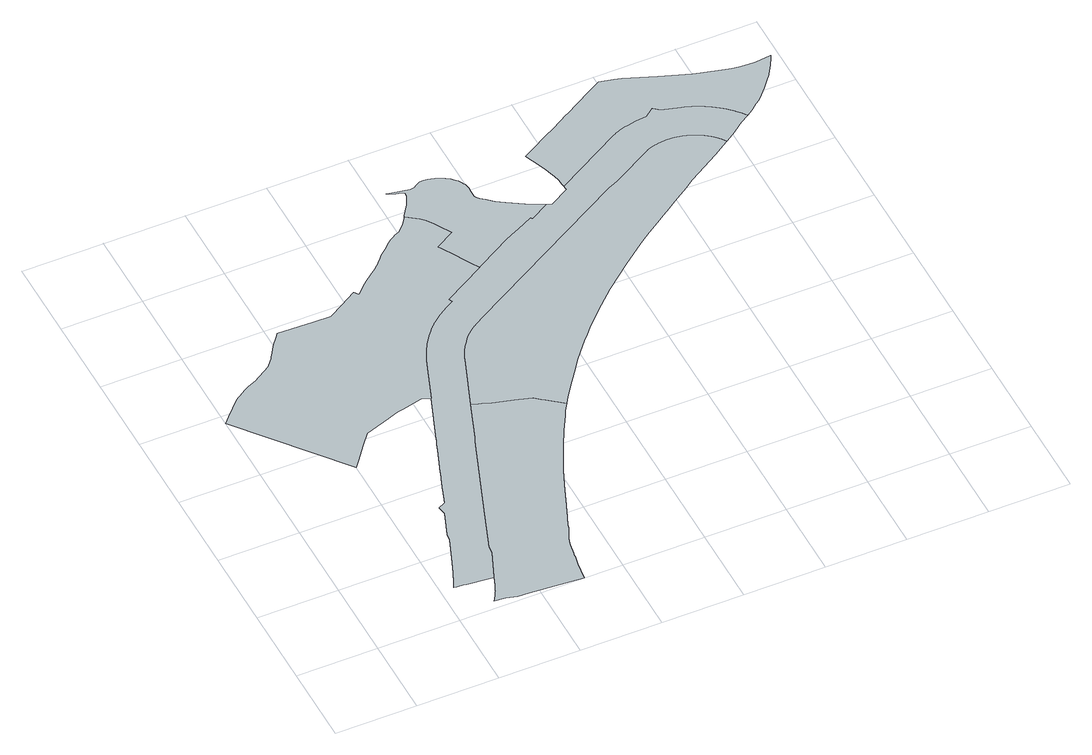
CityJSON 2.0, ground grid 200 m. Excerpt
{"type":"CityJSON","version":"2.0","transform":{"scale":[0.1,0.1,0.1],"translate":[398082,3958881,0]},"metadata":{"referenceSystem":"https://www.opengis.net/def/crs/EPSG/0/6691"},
"CityObjects":{
"object1":{"type":"GenericCityObject","attributes":{"function":"5","validFromType":"9","custodian":"東京都","notificationNumber":"不明","prefecture":"13","city":"13100","floorAreaRate":2},"geometry":[{"type":"MultiSurface","lod":"1","boundaries":[[[0,1,2,3,4,5,6,7,8,9,10,11,12,13,14,15,16,17,18,19,20,21,22,23,24,25,26,27,28,29,30,31,32,33,34,35,36,37,38,39,40,41,42,43,44,45,46,47,48,49,50,51,52,53,54,55,56,57,58,59,60,61,62,63,64,65,66,67,68,69,70,71,72,73,74,75,76]]]}]},
"object2":{"type":"GenericCityObject","attributes":{"function":"3","validFromType":"9","custodian":"東京都","notificationNumber":"不明","prefecture":"13","city":"13100","floorAreaRate":2},"geometry":[{"type":"MultiSurface","lod":"1","boundaries":[[[77,78,79,80,81,82,83,84,85,86,87,88,89,90,91,92,93,94,95,96,97,98,99,100,101,102,103,104,105,106,107,108,109,110,111,112,113,114,115,116,117,118,119,120,121,122,123,124,125,126,127,128,129,130,131,132,133,134,135,136,137,138,139,140,141,142,143,144,145,146,147,148,149,150,151,152,153,154,155,156,157,158,159,160,161,162,163,164,165,166,167,168,169,170,171,172,173,174,175,176,177,178,179,180,181,182,183,184,185,186,187,188,189,190]]]}]},
"object3":{"type":"GenericCityObject","attributes":{"function":"18","validFromType":"9","custodian":"不明","notificationNumber":"不明","prefecture":"13","city":"13100"},"geometry":[{"type":"MultiSurface","lod":"1","boundaries":[[[191,192,193,194,195,196,197,198,199,200,201,202,203,204,205,206,207,208,209,210,211,212,213,214,215,216,217,218,219,220,221,222,223,224,225,226,227,228,229,230,231,232,233,234,235,236,237,238,239,240,241,242,243,244,245,246,247,248,249,250,251,252,253,254,255,256,257,258,259,260,261,262,263,264,265,266,267,268,269,270,271,272,273,274,275,276,277,278,279,280,281,282,283,284,285,286,287,288,289,290,291,292,293,294,295,296,297,298,299,300,301,302,303,304,305,306,307,308,309,310,311,312,313,314,315,316,317,318,319,320,321,322,323,324,325,326,327,328,329,330,331,332,333,334,335,336,337,338,339,340,341,342,343,344,345,346,347,348,349,350,351,352,353,354,355,356,357,358,359,360,361,362,363,364,365,366,367,368,369,370,371,372,373,8,9,10,11,12,13,14,15,16,17,18,19,20,21,22,23,24,25,26,27,28,29,30,31,32,33,34,35,36,37,38,39,40,41,42,43,44,45,46,47,48,49,50,51,52,53,54,55,56,57,58,59,60,61,62,63,64,65,66,67,68,69,70,71,72,73,74,75,76,374,375,376,377,378,379,380,381,382,383,384,385,386,387,388,389,390,391,392,393,394,395,396,397,398,399]]]}]},
"object4":{"type":"GenericCityObject","attributes":{"function":"25","validFromType":"9","custodian":"不明","notificationNumber":"不明","prefecture":"13","city":"13100"},"geometry":[{"type":"MultiSurface","lod":"1","boundaries":[[[191,192,193,194,195,196,197,198,199,200,201,202,203,204,205,206,207,208,209,210,211,212,213,214,215,216,217,218,219,220,221,222,223,224,225,226,227,228,229,230,231,232,233,234,235,236,237,238,239,240,241,242,243,244,245,246,247,248,249,250,251,252,253,254,255,256,257,258,259,260,261,262,263,264,265,266,267,268,269,270,271,272,273,274,275,276,277,278,279,280,281,282,283,284,285,286,287,288,289,290,291,292,293,294,295,296,297,298,299,300,301,302,303,304,305,306,307,308,309,310,311,312,313,314,315,316,317,318,319,320,321,322,323,324,325,326,327,328,329,330,331,332,333,334,335,336,337,338,339,340,341,342,343,344,345,346,347,348,349,350,351,352,353,354,355,356,357,358,359,360,361,362,363,364,365,366,367,368,369,370,371,372,373,8,9,10,11,12,13,14,15,16,17,18,19,20,21,22,23,24,25,26,27,28,29,30,31,32,33,34,35,36,37,38,39,40,41,42,43,44,45,46,47,48,49,50,51,52,53,54,55,56,57,58,59,60,61,62,63,64,65,66,67,68,69,70,71,72,73,74,75,76,374,375,376,377,378,379,380,381,382,383,384,385,386,387,388,389,390,391,392,393,394,395,396,397,398,399]]]}]},
"object5":{"type":"GenericCityObject","attributes":{"function":"11","validFromType":"9","custodian":"東京都","notificationNumber":"不明","prefecture":"13","city":"13100","floorAreaRate":4},"geometry":[{"type":"MultiSurface","lod":"1","boundaries":[[[400,401,402,403,404,405,406,407,408,409,410,411,412,413,414,415,416,417,418,419,420,421,422,423,424,425,426,427,428,429,430,431,432,433,434,435,436,437,438,439,440,441,442,443,444,445,446,447,448,449,450,451,452,453,454,455,456,457,458,459,460,461,462,463,464,465,466,467,468,469,470,471,472,473,474,475,476,477,478,479,480,481,482,483,484,485,486,487,488,489,490,491,492,493,190,189,188,187,186,185,184,183,182,181,180,179,178,177,176,175,174,173,172,171,170,169,168,167,166,165,164,163,162,161,160,159,158,157,156,155,154,153,152,151,150,149,148,494,495,496,497,498,499,500,501,502,503,504,505,506,507,508,509,510,511,512,513,514,515,516,517,518,519,520,521,522,17,16,15,14,13,12,11,10,9,8,373,372,371,370,369,368,367,366,365,364,363,362,361,360,359,358,357,356,355,354,353,352,351,350,349,348,347,346,345,344,343,342,341,340,339,338,337,336,335,334,333,332,331,330,329,328,327,326,325,324,323,322,321,320,319,318,317,316,315,314,313,312,311,310,309,308,307,306,305,304,303,302,301,300,299,298,297,296,295,294,293,292,291,290,289,288,287,286,285,284,283,282,281,280,279,278,277,276,275,274,273,272,271,270,269,268,267,266,265,264,263,262,261,260,259,258,257,256,255,254,253,252,251,250,249,248,247,246,245,244,243,242,241,240,239,238,237,236,235,234,233,232,231,230,229,228,227,226,225,224,223,222,221,220,219,218,217,216,215,214,213,212,211,210,209,208,207,206,205,204,203,202,201,200,199,198,197,196,195,194,193,192,191,399,523,524,525,526,527]]]}]},
"object6":{"type":"GenericCityObject","attributes":{"function":"2","validFromType":"9","custodian":"東京都","notificationNumber":"不明","prefecture":"13","city":"13100","floorAreaRate":2},"geometry":[{"type":"MultiSurface","lod":"1","boundaries":[[[528,529,530,531,532,533,534,535,536,537,538,539,540,541,542,543,544,545,546,547,548,549,550,551,552,553,554,555,556,557,558,559,560,561,562,563,564,565,566,567,568,569,570,571,572,573,574,575,576,577,578,87,86,85,84,83,82,81,80,79,78,77,190,493,492,491,490,489,488,487,486]]]}]},
"object7":{"type":"GenericCityObject","attributes":{"function":"2","validFromType":"9","custodian":"東京都","notificationNumber":"不明","prefecture":"13","city":"13100","floorAreaRate":2},"geometry":[{"type":"MultiSurface","lod":"1","boundaries":[[[191,192,193,194,195,196,197,198,199,200,201,202,203,204,205,206,207,208,209,210,211,212,213,214,215,216,217,218,219,220,221,222,223,224,225,226,227,228,229,230,231,232,233,234,235,236,237,238,239,240,241,242,243,244,245,246,247,248,249,250,251,252,253,254,255,256,257,258,259,260,261,262,263,264,265,266,267,268,269,270,271,272,273,274,275,276,277,278,279,280,281,282,283,284,285,286,287,288,289,290,291,292,293,294,295,296,297,298,299,300,301,302,303,304,305,306,307,308,309,310,311,312,313,314,315,316,317,318,319,320,321,322,323,324,325,326,327,328,329,330,331,332,333,334,335,336,337,338,339,340,341,342,343,344,345,346,347,348,349,350,351,352,353,354,355,356,357,358,359,360,361,362,363,364,365,366,367,368,369,370,371,372,373,8,7,6,5,4,3,2,1,0,76,374,375,376,377,378,379,380,381,382,383,384,385,386,387,388,389,390,391,392,393,394,395,396,397,398,399]]]}]},
"object8":{"type":"GenericCityObject","attributes":{"function":"18","validFromType":"9","custodian":"不明","notificationNumber":"不明","prefecture":"13","city":"13100"},"geometry":[{"type":"MultiSurface","lod":"1","boundaries":[[[579,580,581,582,583,584,585,586,587,588,589,590,591,592,593,594,595,596,597,598,599,600,601,602,603,604,605,606,607,608,609,610,611,482,481,480,479,478,477,476,475,474,473,472,471,470,469,468,467,466,465,464,463,462,461,460,459,458,457,456,455,454,453,452,451,450,449,448,447,446,445,444,443,442,441,440,439,438,437,436,435,434,433,432,431,430,429,428,427,426,425,424,423,422,421,420,419,418,417,416,415,414,413,412,411,410,409,408,407,406,405,404,403,402,401,400,527,612,613,614,615,616,617,618,619,620,621,622,623]]]}]},
"object9":{"type":"GenericCityObject","attributes":{"function":"25","validFromType":"9","custodian":"不明","notificationNumber":"不明","prefecture":"13","city":"13100"},"geometry":[{"type":"MultiSurface","lod":"1","boundaries":[[[612,613,614,615,616,617,618,619,620,621,622,623,579,580,581,582,583,584,585,586,587,588,589,590,591,592,593,594,595,596,597,598,599,600,601,602,603,604,605,606,607,608,609,610,611,482,481,480,479,478,477,476,475,474,473,472,471,470,469,468,467,466,465,464,463,462,461,460,459,458,457,456,455,454,453,452,451,450,449,448,447,446,445,444,443,442,441,440,439,438,437,436,435,434,433,432,431,430,429,428,427,426,425,424,423,422,421,420,419,418,417,416,415,414,413,412,411,410,409,408,407,406,405,404,403,402,401,400,527]]]}]},
"object10":{"type":"GenericCityObject","attributes":{"function":"2","validFromType":"9","custodian":"東京都","notificationNumber":"不明","prefecture":"13","city":"13100","floorAreaRate":2},"geometry":[{"type":"MultiSurface","lod":"1","boundaries":[[[579,580,581,582,583,584,585,586,587,588,589,590,591,592,593,594,595,596,597,598,599,600,601,602,603,604,605,606,607,608,609,610,611,482,481,480,479,478,477,476,475,474,473,472,471,470,469,468,467,466,465,464,463,462,461,460,459,458,457,456,455,454,453,452,451,450,449,448,447,446,445,444,443,442,441,440,439,438,437,436,435,434,433,432,431,430,429,428,427,426,425,424,423,422,421,420,419,418,417,416,415,414,413,412,411,410,409,408,407,406,405,404,403,402,401,400,527,612,613,614,615,616,617,618,619,620,621,622,623]]]}]}
},
"vertices":[
[6682,5383,0],[6602,5445,0],[6470,5549,0],[6070,5669,0],[5921,5719,0],[5595,5808,0],[5384,5879,0],[5222,5934,0],[5144,5961,0],[4981,5519,0],[4783,5000,0],[4761,4941,0],[4732,4878,0],[3942,2753,0],[3583,1781,0],[3563,1575,0],[3280,881,0],[3279,878,0],[3189,656,0],[3146,552,0],[3133,522,0],[3123,500,0],[3113,478,0],[3102,456,0],[3091,434,0],[3080,413,0],[3068,391,0],[3057,370,0],[3044,349,0],[3032,328,0],[3019,308,0],[3006,287,0],[2992,267,0],[2979,247,0],[2951,208,0],[3226,184,0],[3489,120,0],[3759,100,0],[4620,36,0],[5060,4,0],[5124,459,0],[5134,520,0],[5140,556,0],[5161,687,0],[5166,724,0],[5177,787,0],[5222,1070,0],[5253,1178,0],[5292,1284,0],[5295,1292,0],[5317,1331,0],[5347,1388,0],[5373,1441,0],[5409,1528,0],[5420,1556,0],[5449,1647,0],[5534,1857,0],[5546,1884,0],[5608,2038,0],[5673,2207,0],[5741,2380,0],[5791,2504,0],[5857,2668,0],[5928,2842,0],[6010,3031,0],[6101,3234,0],[6171,3390,0],[6257,3573,0],[6356,3779,0],[6434,3938,0],[6500,4070,0],[6558,4183,0],[6619,4300,0],[6638,4336,0],[6872,4757,0],[6937,4878,0],[7062,5074,0],
[7035,9981,0],[6941,10142,0],[6853,10303,0],[6647,10666,0],[6616,10719,0],[7083,10992,0],[6902,11292,0],[6833,11412,0],[6733,11579,0],[6625,11670,0],[6347,11871,0],[6329,11837,0],[6242,11715,0],[6188,11650,0],[6074,11537,0],[6044,11510,0],[5929,11452,0],[5853,11410,0],[5768,11363,0],[5726,11326,0],[5646,11255,0],[5528,11150,0],[5376,11016,0],[5308,10946,0],[5209,10834,0],[5135,10758,0],[5053,10687,0],[4903,10569,0],[4766,10461,0],[4701,10410,0],[4654,10363,0],[4402,10125,0],[4330,10239,0],[3906,9983,0],[3555,9775,0],[3179,9784,0],[3135,9784,0],[2252,9813,0],[2178,9715,0],[2034,9540,0],[1938,9410,0],[1886,9311,0],[1802,9190,0],[1779,9156,0],[1730,9091,0],[1618,8951,0],[1317,8779,0],[1243,8729,0],[1190,8688,0],[1042,8622,0],[949,8582,0],[854,8533,0],[738,8458,0],[647,8403,0],[619,8385,0],[535,8324,0],[348,8128,0],[230,8005,0],[71,7840,0],[26,7794,0],[8,7774,0],[2010,5294,0],[2156,5475,0],[2361,5732,0],[2454,5848,0],[2685,6138,0],[3324,6361,0],[3481,6416,0],[3618,6462,0],[3718,6484,0],[4233,6591,0],[4436,6520,0],[4679,7172,0],[4860,7644,0],[4886,7707,0],[4914,7769,0],[4943,7830,0],[4974,7891,0],[5006,7950,0],[5040,8009,0],[5075,8067,0],[5112,8124,0],[5150,8180,0],[5190,8235,0],[5231,8289,0],[5338,8422,0],[5347,8432,0],[5363,8449,0],[5379,8467,0],[5395,8484,0],[5412,8501,0],[5428,8518,0],[5445,8535,0],[5462,8551,0],[5479,8568,0],[5496,8584,0],[5514,8600,0],[5531,8616,0],[5549,8632,0],[5566,8648,0],[5584,8663,0],[5602,8679,0],[5606,8681,0],[5730,8776,0],[5781,8813,0],[5833,8849,0],[5886,8884,0],[5940,8918,0],[5992,8948,0],[5995,8950,0],[6162,9046,0],[6149,9069,0],[6114,9129,0],[7177,9738,0],
[13785,10937,0],[13776,10951,0],[13766,10964,0],[13757,10977,0],[13747,10990,0],[13737,11003,0],[13727,11015,0],[13717,11028,0],[13707,11040,0],[13696,11053,0],[13686,11065,0],[13675,11077,0],[13664,11089,0],[13653,11101,0],[13642,11112,0],[13631,11124,0],[13619,11135,0],[13607,11147,0],[13596,11158,0],[13584,11169,0],[13572,11180,0],[13560,11191,0],[13548,11201,0],[13529,11217,0],[13510,11232,0],[13497,11242,0],[13484,11252,0],[13472,11261,0],[13459,11271,0],[13445,11280,0],[13431,11290,0],[13419,11298,0],[13405,11307,0],[13391,11316,0],[13378,11325,0],[13364,11333,0],[13350,11341,0],[13336,11349,0],[13322,11357,0],[13308,11365,0],[13293,11372,0],[13279,11380,0],[13264,11387,0],[13250,11394,0],[13235,11401,0],[13220,11407,0],[13206,11414,0],[13191,11420,0],[13176,11426,0],[13161,11432,0],[13146,11438,0],[13130,11444,0],[13115,11449,0],[13100,11454,0],[13084,11459,0],[13069,11464,0],[13050,11470,0],[13032,11476,0],[12999,11486,0],[12998,11486,0],[12983,11490,0],[12968,11494,0],[12954,11497,0],[12939,11500,0],[12924,11504,0],[12909,11507,0],[12894,11510,0],[12879,11512,0],[12864,11515,0],[12849,11517,0],[12834,11520,0],[12819,11522,0],[12804,11524,0],[12789,11525,0],[12774,11527,0],[12759,11528,0],[12744,11530,0],[12728,11531,0],[12713,11532,0],[12698,11532,0],[12683,11533,0],[12668,11533,0],[12653,11534,0],[12643,11534,0],[12638,11534,0],[12637,11534,0],[12622,11534,0],[12607,11534,0],[12592,11533,0],[12577,11533,0],[12572,11532,0],[12568,11532,0],[12565,11532,0],[12564,11532,0],[12562,11532,0],[12561,11532,0],[12546,11531,0],[12531,11530,0],[12516,11529,0],[12501,11527,0],[12486,11526,0],[12471,11524,0],[12456,11522,0],[12441,11520,0],[12426,11518,0],[12411,11516,0],[12396,11513,0],[12393,11513,0],[12383,11511,0],[12381,11511,0],[12380,11511,0],[12366,11508,0],[12351,11505,0],[12336,11502,0],[12322,11499,0],[12321,11498,0],[12319,11498,0],[12306,11495,0],[12292,11491,0],[12277,11488,0],[12262,11484,0],[12248,11480,0],[12233,11475,0],[12219,11471,0],[12204,11466,0],[12190,11462,0],[12175,11457,0],[12161,11452,0],[12147,11446,0],[12132,11441,0],[12118,11436,0],[12104,11430,0],[12094,11426,0],[11113,10865,0],[11087,10852,0],[10817,10730,0],[6540,8283,0],[6392,8201,0],[6378,8193,0],[6363,8184,0],[6349,8176,0],[6334,8167,0],[6320,8158,0],[6306,8149,0],[6292,8140,0],[6278,8131,0],[6264,8121,0],[6250,8112,0],[6237,8102,0],[6223,8092,0],[6209,8082,0],[6196,8072,0],[6183,8062,0],[6170,8051,0],[6156,8041,0],[6143,8030,0],[6131,8020,0],[6118,8009,0],[6105,7998,0],[6093,7986,0],[6080,7975,0],[6068,7964,0],[6056,7952,0],[6044,7941,0],[6032,7929,0],[6020,7917,0],[6008,7905,0],[5994,7890,0],[5945,7825,0],[5920,7789,0],[5900,7765,0],[5872,7728,0],[5846,7691,0],[5820,7653,0],[5795,7615,0],[5771,7576,0],[5748,7536,0],[5726,7496,0],[5706,7455,0],[5686,7413,0],[5667,7371,0],[5650,7329,0],[5633,7285,0],[7162,5233,0],[7360,5512,0],[7698,5974,0],[7885,6230,0],[8260,6672,0],[8404,6827,0],[8544,6977,0],[9090,7523,0],[9465,7871,0],[9839,8188,0],[10111,8410,0],[10694,8869,0],[11023,9104,0],[11312,9296,0],[11527,9441,0],[11651,9525,0],[11869,9672,0],[12053,9800,0],[12144,9864,0],[12359,10002,0],[12576,10162,0],[12995,10420,0],[13377,10648,0],[13480,10719,0],[13649,10836,0],[13792,10927,0],
[14554,11467,0],[14540,11486,0],[14526,11504,0],[14512,11522,0],[14498,11540,0],[14483,11557,0],[14468,11575,0],[14453,11592,0],[14438,11610,0],[14423,11627,0],[14408,11644,0],[14392,11661,0],[14377,11677,0],[14361,11694,0],[14345,11710,0],[14328,11727,0],[14312,11743,0],[14296,11759,0],[14279,11774,0],[14262,11790,0],[14245,11805,0],[14228,11821,0],[14211,11836,0],[14193,11850,0],[14176,11865,0],[14158,11880,0],[14140,11894,0],[14122,11908,0],[14104,11923,0],[14086,11936,0],[14068,11950,0],[14049,11964,0],[14030,11977,0],[14012,11990,0],[13993,12003,0],[13974,12016,0],[13955,12028,0],[13935,12041,0],[13916,12053,0],[13896,12065,0],[13877,12077,0],[13857,12088,0],[13837,12100,0],[13817,12111,0],[13797,12122,0],[13777,12133,0],[13757,12144,0],[13736,12154,0],[13716,12165,0],[13695,12175,0],[13674,12184,0],[13654,12194,0],[13633,12204,0],[13612,12213,0],[13591,12222,0],[13570,12231,0],[13548,12239,0],[13527,12248,0],[13506,12256,0],[13484,12264,0],[13463,12272,0],[13441,12280,0],[13419,12287,0],[13398,12294,0],[13376,12301,0],[13355,12308,0],[12903,12444,0],[12746,12557,0],[12533,12393,0],[12266,12362,0],[12043,12321,0],[11954,12300,0],[11812,12254,0],[11797,12248,0],[11775,12239,0],[11752,12230,0],[11729,12220,0],[11707,12210,0],[11684,12200,0],[11662,12190,0],[11640,12179,0],[11635,12177,0],[9940,11207,0],[9946,11163,0],[9954,11100,0],[9466,10821,0],[9351,10870,0],[8876,10598,0],[8855,10638,0],[8466,10449,0],[8367,10401,0],[8242,10339,0],[8102,10267,0],[7249,9779,0],[4436,6519,0],[3985,5308,0],[3973,5273,0],[3930,5176,0],[3821,4884,0],[3814,4867,0],[3676,4495,0],[3667,4471,0],[3564,4195,0],[3552,4161,0],[3458,3911,0],[3452,3893,0],[3432,3840,0],[3287,3441,0],[3112,3355,0],[3147,3142,0],[2924,2538,0],[2888,2353,0],[2694,1828,0],[2515,1387,0],[2389,1108,0],[2389,1107,0],[2333,972,0],[2398,966,0],[2555,950,0],[2633,943,0],[2724,934,0],[3037,905,0],[3225,884,0],[13898,10994,0],[14063,11102,0],[14332,11323,0],[14553,11450,0],[14562,11456,0],
[9306,10889,0],[8917,11089,0],[8556,11325,0],[8367,11452,0],[8205,11588,0],[8095,11677,0],[8042,11741,0],[8017,11787,0],[8010,11853,0],[8023,11962,0],[8021,12077,0],[8011,12161,0],[8005,12203,0],[7986,12240,0],[7950,12305,0],[7920,12354,0],[7907,12374,0],[7835,12447,0],[7780,12499,0],[7682,12567,0],[7597,12616,0],[7541,12646,0],[7487,12667,0],[7398,12698,0],[7327,12710,0],[7234,12721,0],[7190,12721,0],[7128,12715,0],[7093,12698,0],[7057,12675,0],[6997,12633,0],[6957,12615,0],[6907,12598,0],[6855,12595,0],[6790,12597,0],[6727,12606,0],[6385,12682,0],[6301,12702,0],[6484,12605,0],[6626,12571,0],[6688,12549,0],[6686,12483,0],[6681,12464,0],[6674,12430,0],[6659,12396,0],[6620,12308,0],[6581,12226,0],[6573,12211,0],[6555,12176,0],[6493,12091,0],[6365,11905,0],
[15473,12877,0],[15412,12870,0],[15096,12897,0],[14944,12911,0],[14822,12935,0],[14189,13093,0],[14028,13147,0],[13452,13355,0],[13304,13411,0],[12562,13687,0],[12500,13710,0],[12470,13718,0],[12386,13740,0],[12046,13822,0],[11621,13580,0],[11418,13465,0],[11285,13390,0],[11047,13249,0],[11030,13239,0],[11026,13237,0],[10938,13187,0],[10759,13086,0],[10468,12919,0],[10316,12834,0],[9746,12510,0],[9583,12417,0],[9661,12227,0],[9765,11973,0],[9808,11838,0],[9835,11757,0],[9889,11579,0],[9919,11442,0],[9931,11285,0],[14708,11556,0],[14745,11586,0],[14873,11691,0],[14984,11766,0],[15031,11815,0],[15260,12066,0],[15414,12253,0],[15524,12398,0],[15592,12500,0],[15680,12651,0],[15792,12857,0],[15827,12924,0]
]}
